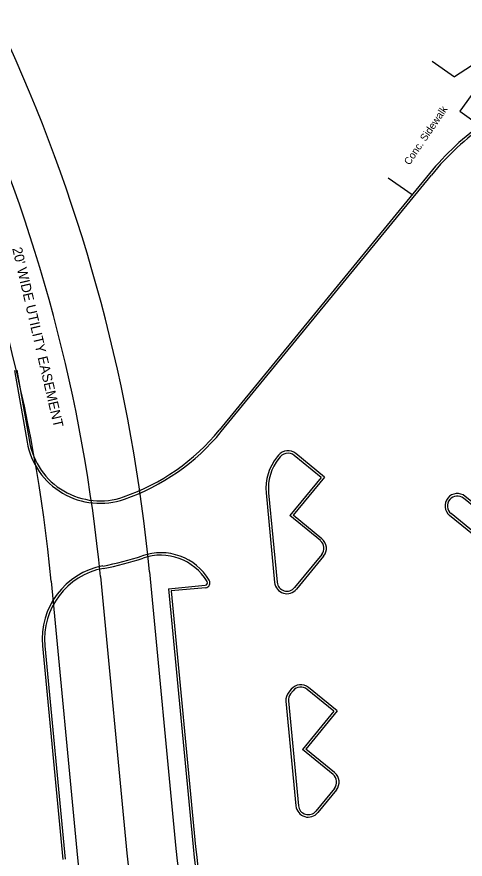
# Model space of a CAD drawing. Extents: x 5056 to 8489, y 7656 to 10510.
# Drawn here: x 6369.6 to 6551, y 9124.4 to 9465.5 of the extents above; entities that cross this region are included whole.
import ezdxf

# ---------------------------------------------------------------- set-up
doc = ezdxf.new("R2010")
doc.units = 0
for name, color, linetype in [('Ex Easements', 7, 'Continuous'), ('Ex Parcels', 7, 'Continuous'), ('Ex Roads', 7, 'Continuous')]:
    doc.layers.add(name, color=color, linetype=linetype)

msp = doc.modelspace()

# ---------------------------------------------------------------- linework, layer by layer
at = {"layer": 'Ex Easements'}
msp.add_lwpolyline([(6403.37, 9238.87), (6414.06, 9126.82)], dxfattribs=at)
for centre, radius, start, end in [((5756.31, 9177.14), 650, 5.44972, 24.41281), ((6712.71, 9155.31), 300, 185.4495, 222.1277)]:
    msp.add_arc(centre, radius, start, end, dxfattribs=at)
at = {"layer": 'Ex Parcels'}
for p, q in [((6423.28, 9240.77), (6433.97, 9128.72)), ((6383.46, 9236.97), (6394.15, 9124.92))]:
    msp.add_line(p, q, dxfattribs=at)
for centre, radius, start, end in [((5756.31, 9177.14), 670, 5.44972, 24.41281), ((5756.31, 9177.14), 630, 5.44972, 24.41281), ((6712.71, 9155.31), 280, 185.4495, 217.7641), ((6712.71, 9155.31), 320, 185.4495, 222.1277)]:
    msp.add_arc(centre, radius, start, end, dxfattribs=at)
at = {"layer": 'Ex Roads'}
for p, q in [((6537.66, 9447.58), (6546.69, 9441.14)), ((6555.16, 9436.07), (6548.89, 9427.29)), ((6548.89, 9427.29), (6557.03, 9421.48)), ((6536.59, 9402.07), (6451.51, 9298.18)), ((6519.93, 9400.36), (6529.56, 9393.49)), ((6368.59, 9322.3), (6373.71, 9293.3)), ((6369.57, 9322.48), (6374.7, 9293.48)), ((6475.47, 9287.98), (6474.9, 9287.28)), ((6492.7, 9279.03), (6481.87, 9287.91)), ((6494.11, 9279.17), (6482.5, 9288.68)), ((6492.7, 9279.03), (6480.03, 9263.56)), ((6494.11, 9279.17), (6481.44, 9263.7)), ((6470.46, 9272.71), (6473.92, 9236.45)), ((6471.46, 9272.81), (6474.92, 9236.55)), ((6543.99, 9270.64), (6543.99, 9270.64)), ((6573.6, 9251.56), (6550.39, 9270.56)), ((6574.24, 9252.33), (6551.03, 9271.34)), ((6492.41, 9253.42), (6480.03, 9263.56)), ((6493.04, 9254.2), (6481.44, 9263.7)), ((6567.9, 9244.59), (6544.69, 9263.6)), ((6568.53, 9245.37), (6545.32, 9264.37)), ((6492.97, 9247.79), (6481.99, 9234.39)), ((6493.74, 9247.16), (6482.77, 9233.76)), ((6430.96, 9233.94), (6445.83, 9235.36)), ((6430.96, 9233.94), (6440.94, 9129.39)), ((6379.93, 9210.78), (6388.18, 9124.35)), ((6380.93, 9210.87), (6389.17, 9124.45)), ((6480.63, 9193.27), (6479.61, 9192.03)), ((6481.4, 9192.64), (6480.39, 9191.4)), ((6497.86, 9184.33), (6487.03, 9193.2)), ((6499.27, 9184.47), (6487.66, 9193.97)), ((6478.51, 9188.39), (6482.55, 9145.98)), ((6479.5, 9188.49), (6483.55, 9146.08)), ((6497.86, 9184.33), (6485.19, 9168.86)), ((6499.27, 9184.47), (6486.6, 9169)), ((6497.57, 9158.72), (6485.19, 9168.86)), ((6498.2, 9159.49), (6486.6, 9169)), ((6498.13, 9153.09), (6490.62, 9143.92)), ((6498.9, 9152.45), (6491.4, 9143.29))]:
    msp.add_line(p, q, dxfattribs=at)
for points in [[(6452.28, 9297.54), (6537.37, 9401.44)], [(6445.93, 9234.36), (6432.06, 9233.04), (6441.93, 9129.48)]]:
    msp.add_lwpolyline(points, dxfattribs=at)
for centre, radius, start, end in [((6624.02, 9330.47), 135, 87.8444, 124.9436), ((6624.02, 9330.47), 113, 125.1031, 140.6828), ((6624.02, 9330.47), 112, 125.1031, 140.6828), ((6384.2, 9353.3), 87, 289.181, 320.6828), ((6384.2, 9353.3), 88, 289.181, 320.6828), ((6403.25, 9298.52), 30, 190.0227, 289.181), ((6403.25, 9298.52), 29, 190.0227, 289.181), ((6479.34, 9284.81), 5, 50.6828, 140.6828), ((6490.37, 9274.61), 20, 140.6828, 185.4497), ((6490.37, 9274.61), 19, 140.6828, 185.4497), ((6479.3, 9284.68), 4.13, 51.4003, 151.506), ((6547.86, 9267.47), 5, 140.6828, 230.6828), ((6547.86, 9267.47), 4, 140.6828, 230.6828), ((6547.86, 9267.47), 5, 50.6828, 140.6828), ((6547.86, 9267.47), 4, 50.6828, 140.6828), ((6489.87, 9250.33), 4, 320.6828, 50.6828), ((6489.87, 9250.33), 5, 320.6828, 50.6828), ((6384.2, 9353.3), 112, 280.3859, 288.8203), ((6384.2, 9353.3), 113, 280.3859, 288.8203), ((6427.75, 9225.52), 23, 31.0534, 108.8203), ((6427.75, 9225.52), 22, 31.0534, 108.8203), ((6409.8, 9213.63), 30, 100.3859, 185.4497), ((6409.8, 9213.63), 29, 100.3859, 185.4497), ((6445.74, 9236.35), 1, 275.4497, 31.0534), ((6445.74, 9236.35), 2, 275.4497, 31.0534), ((6478.9, 9236.93), 5, 185.4497, 320.6828), ((6478.9, 9236.93), 4, 185.4497, 320.6828), ((6484.5, 9190.1), 5, 50.6828, 140.6828), ((6484.5, 9190.1), 4, 50.6828, 140.6828), ((6483.48, 9188.87), 5, 140.6828, 185.4497), ((6483.48, 9188.87), 4, 140.6828, 185.4497), ((6495.03, 9155.62), 4, 320.6828, 50.6828), ((6495.03, 9155.62), 5, 320.6828, 50.6828), ((6487.53, 9146.46), 5, 185.4497, 320.6828), ((6487.53, 9146.46), 4, 185.4497, 320.6828), ((6718.72, 9156.26), 279.07, 185.5264, 213.3512), ((6718.72, 9156.26), 278.07, 185.5264, 213.1524)]:
    msp.add_arc(centre, radius, start, end, dxfattribs=at)

# ---------------------------------------------------------------- texts
at = {"layer": 'Ex Easements'}
msp.add_text("20' WIDE UTILITY EASEMENT", height=4, rotation=283.1216, dxfattribs=at).set_placement((6367.66, 9371.71))
at = {"layer": 'Ex Roads'}
msp.add_text('Conc. Sidewalk', height=3, rotation=55.9154, dxfattribs=at).set_placement((6528.51, 9405.21))

doc.saveas('drawing.dxf')
